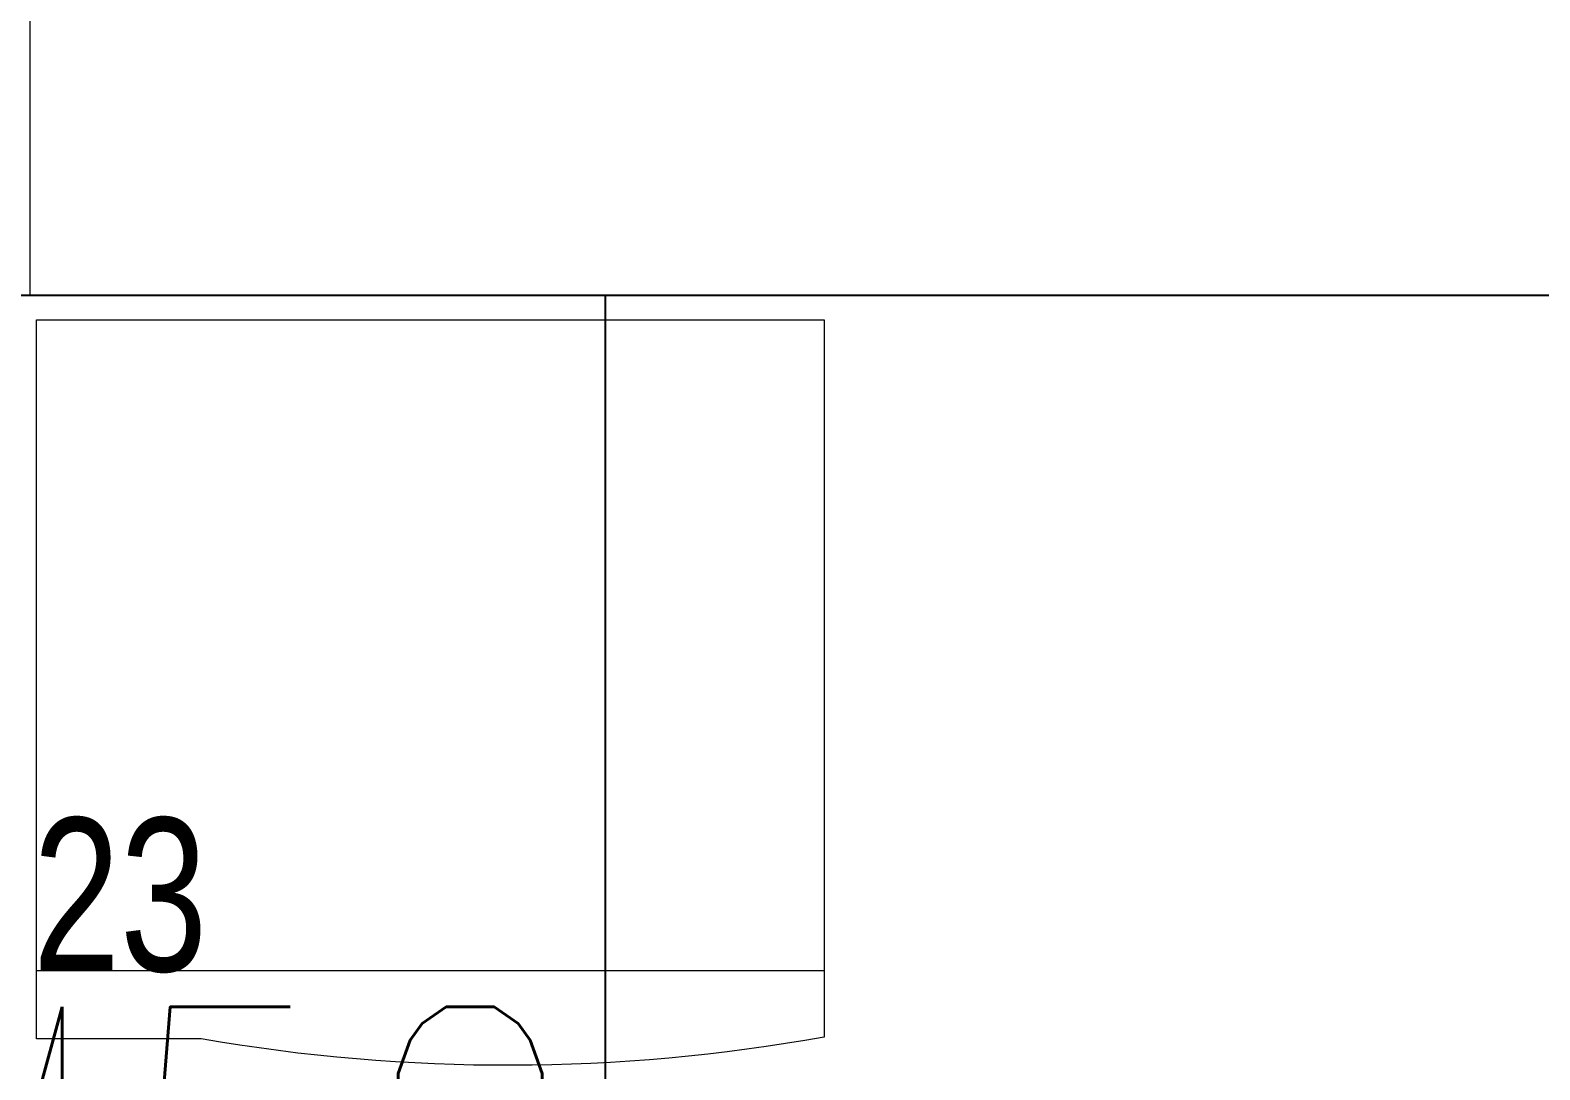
# Model space of a CAD drawing. Extents: x -178977 to 231842, y -29287 to 19916.
# Drawn here: x 21887 to 22749, y 8168 to 8761 of the extents above; entities that cross this region are included whole.
import ezdxf
from ezdxf import colors
from ezdxf.entities.mleader import LeaderData, LeaderLine
from ezdxf.math import Vec2, Vec3

# ---------------------------------------------------------------- set-up
doc = ezdxf.new("R2010")
doc.units = 0
doc.header["$LTSCALE"] = 0.25
doc.linetypes.add('DASHDOT', pattern=[25.4, 12.7, -6.35, 0, -6.35])
for name, color, linetype, lineweight in [('01-First Floor-FUR$0$72_EGR_EQP_TAG', 142, 'Continuous', 5), ('01-First Floor-FUR$0$LOADING', 253, 'Continuous', 5), ('01-First Floor-FUR$0$Walls', 251, 'Continuous', 5), ('E-LITE-CIRC', 6, 'Continuous', 25), ('E-LITE-CLNG-CNDT', 6, 'DASHDOT', 35)]:
    doc.layers.add(name, color=color, linetype=linetype, lineweight=lineweight)
doc.layers.add('01-First Floor-FUR$0$FALSE CEILING', color=251, linetype='Continuous')
doc.styles.add('01-First Floor-FUR$0$X3G_ENTITY_257CFD', font='swisscl.ttf', dxfattribs={"height": 200})
doc.styles.add('DC_SIMPLEX', font='SIMPLEX.shx', dxfattribs={"width": 0.7})

# ---------------------------------------------------------------- blocks, each defined once
blk = doc.blocks.new('01-First Floor-FUR$0$Dental Sterilizer')
at = {"layer": '01-First Floor-FUR$0$LOADING'}
for p, q in [((-40485.84, -32478.76, 0.1), (-40935.84, -32478.76, 0.1)), ((-40935.84, -32478.76, 0.1), (-40935.84, -32888.34, 0.1)), ((-40485.84, -32889.37, 0.1), (-40485.84, -32478.76, 0.1)), ((-40935.84, -32850.58, 0.1), (-40485.84, -32850.58, 0.1)), ((-40579.81, -32889.37, 0.1), (-40485.84, -32889.37, 0.1))]:
    blk.add_line(p, q, dxfattribs=at)
blk.add_arc((-40754.93, -31881.79, 0.1), 1022.68, 259.81089, 279.85951, dxfattribs=at)
blk = doc.blocks.new('01-First Floor-FUR')
at = {"layer": '01-First Floor-FUR$0$FALSE CEILING', "linetype": 'Continuous'}
blk.add_line((22215.56, 5110), (22215.56, 8610), dxfattribs=at)
at = {"layer": '01-First Floor-FUR$0$FALSE CEILING'}
blk.add_lwpolyline([(19215.56, 5110), (23215.56, 5110), (23215.56, 8610), (19215.56, 8610)], close=True, dxfattribs=at)
at = {"layer": '01-First Floor-FUR$0$Walls'}
for p, q in [((21886.9, 8610), (21886.9, 8840)), ((21886.9, 8610, 0), (23215.56, 8610))]:
    blk.add_line(p, q, dxfattribs=at)
at = {"layer": '01-First Floor-FUR$0$LOADING', "xscale": -1}
blk.add_blockref('01-First Floor-FUR$0$Dental Sterilizer', (-18595.33, 41074.78, -0.15), dxfattribs=at)
at = {"layer": '01-First Floor-FUR$0$72_EGR_EQP_TAG', "insert": (21938.24, 8311.57, -0.15), "char_height": 87.473, "attachment_point": 2, "style": '01-First Floor-FUR$0$X3G_ENTITY_257CFD'}
blk.add_mtext('23', dxfattribs=at)
blk = doc.blocks.new('ARR0W')
at = {"color": 45}
blk.add_ellipse((0, 0), major_axis=(0.4, 0), ratio=0.4, dxfattribs=at)
at = {"color": 45, "ltscale": 0.5}
blk.add_solid([(-1.4, 0.1667), (-0.4, 0), (-1.4, -0.1667)], dxfattribs=at)

msp = doc.modelspace()

# ---------------------------------------------------------------- block references
at = {"layer": 'E-LITE-CLNG-CNDT'}
msp.add_blockref('01-First Floor-FUR', (0, 0), dxfattribs=at)

# ---------------------------------------------------------------- leaders
at = {"layer": 'E-LITE-CIRC'}
ml = msp.add_multileader_mtext('Standard', dxfattribs=at)
ml.set_content('{\\Fdc_el_romans|c0;\\W0.8;TO\\Fromans|c0; \\Fsimplex|c0;PP-\\Fdc_el_romans|c0;F1\\Fsimplex|c0;/M52}', color=256, style='DC_SIMPLEX')
ml.set_leader_properties()
ml.set_arrow_properties(name='ARR0W')
ml.build(insert=Vec2(0, 0))
ml.multileader.update_dxf_attribs({"dogleg_length": 200, "arrow_head_size": 140, "scale": 100})
ctx = ml.context
ctx.base_point, ctx.scale, ctx.char_height, ctx.arrow_head_size, ctx.landing_gap_size, ctx.plane_origin, ctx.plane_x_axis, ctx.plane_y_axis = Vec3(20215.46, 8070.36, 0), 100, 200, 140, 140, Vec3(35559.2, 745.27, 0), Vec3(1, 0.000001, 0), Vec3(-0.000001, 1, 0)
ctx.text_align_type = 2
notes = []
notes.append((ctx, [(1, (1, 1, 0), (22455.68, 8070.36, 0), (-1, -0.000001, 0), 108.79, [(0, [(23215.56, 7100.73, 0)], 0, [])])]))
ctx.mtext.insert, ctx.mtext.text_direction, ctx.mtext.rotation, ctx.mtext.alignment, ctx.mtext.flow_direction = Vec3(22206.89, 8203.7, 0), Vec3(1, 0.000001, 0), 0.000001, 3, 5
for ctx, leaders in notes:
    for number, flags, end, landing, length, lines in leaders:
        leader = LeaderData()
        leader.index, (leader.has_last_leader_line, leader.has_dogleg_vector, leader.attachment_direction) = number, flags
        leader.last_leader_point, leader.dogleg_vector, leader.dogleg_length = Vec3(end), Vec3(landing), length
        for number, points, colour, breaks in lines:
            line = LeaderLine()
            line.index, line.vertices, line.color, line.breaks = number, Vec3.list(points), colors.encode_raw_color(colour), breaks
            leader.lines.append(line)
        ctx.leaders.append(leader)

doc.saveas('drawing.dxf')
